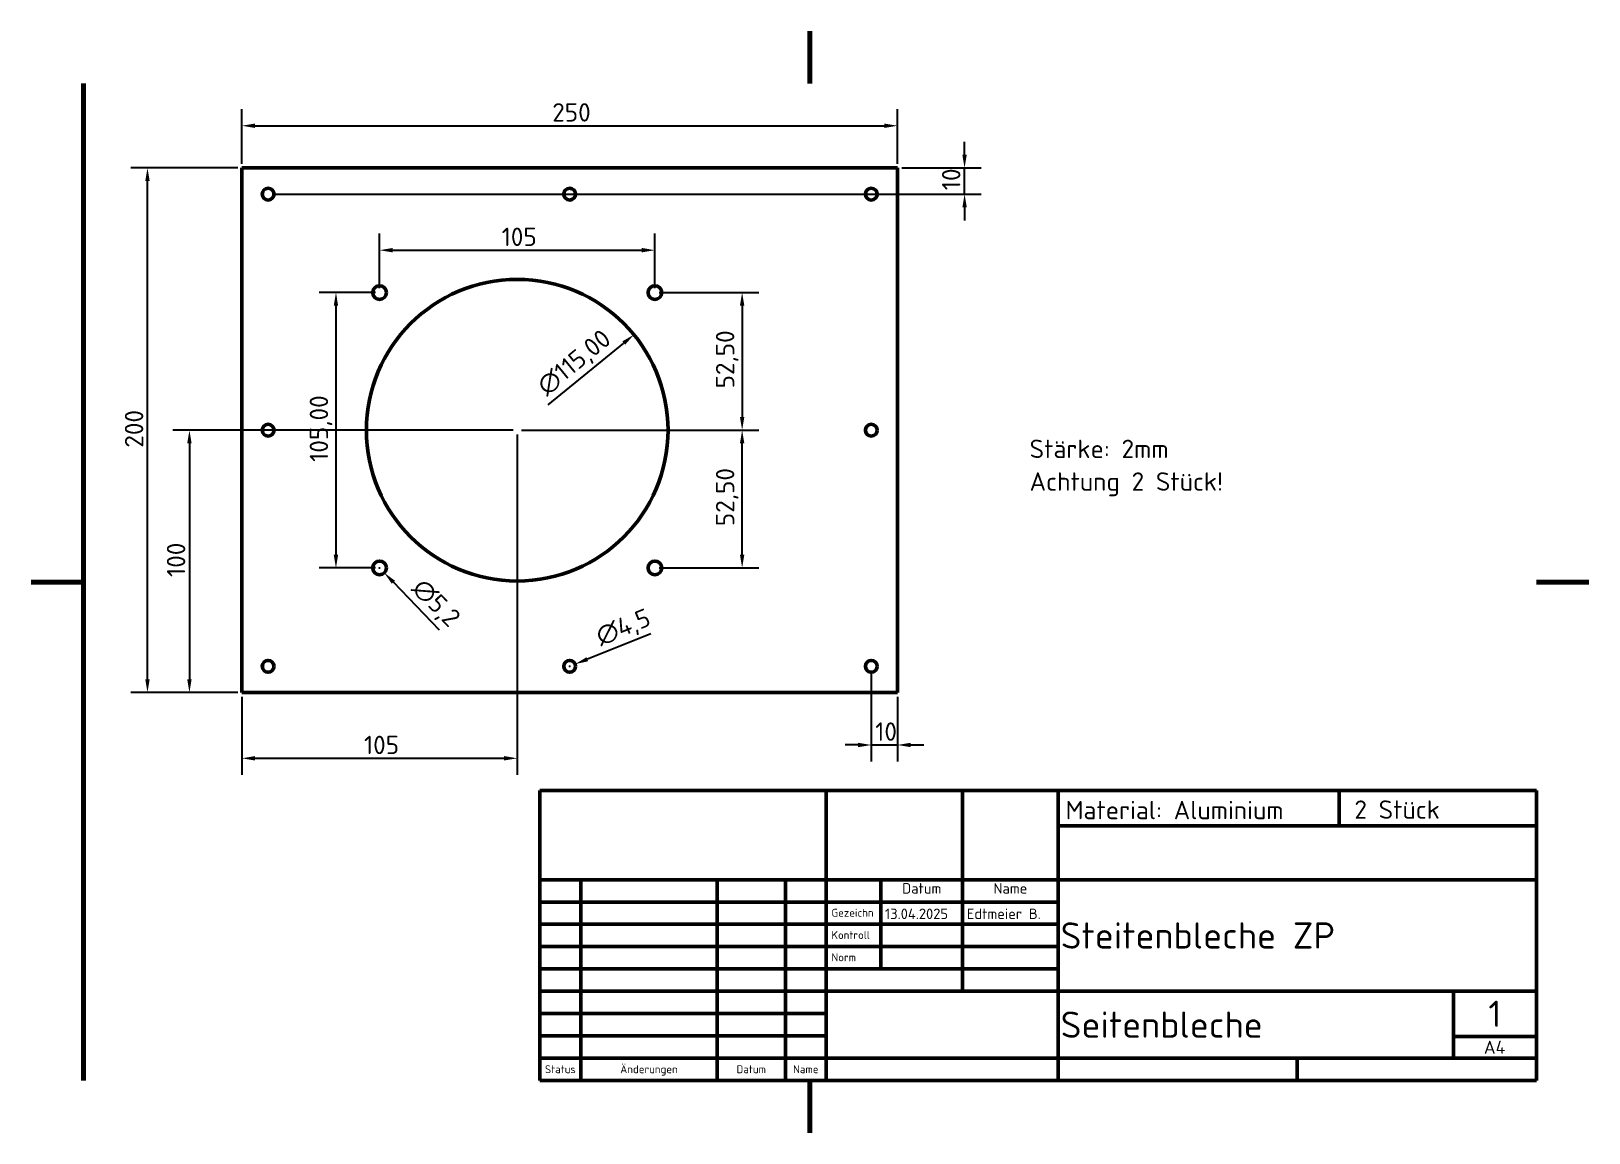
# Model space of a CAD drawing. Header units: millimetres. Extents: x 0 to 594, y 0 to 420.
import ezdxf
from ezdxf.enums import TextEntityAlignment as Align

# ---------------------------------------------------------------- set-up
doc = ezdxf.new("R2010")
doc.units = ezdxf.units.MM
doc.header["$LTSCALE"] = 2
for name, color, linetype, lineweight in [('Bemaßung (ISO)', 7, 'Continuous', 25), ('Rahmen (ISO)', 7, 'Continuous', 70), ('Sichtbar (ISO)', 7, 'Continuous', 50), ('Symbol (ISO)', 7, 'Continuous', 25), ('Titel (ISO)', 7, 'Continuous', 50)]:
    doc.layers.add(name, color=color, linetype=linetype, lineweight=lineweight)
doc.styles.add('Notiztext (DIN)', font='isocpeur.ttf')
doc.styles.add('Textstil11', font='isocpeur.ttf')
doc.styles.add('Textstil13', font='isocpeur.ttf')
doc.styles.add('Textstil14', font='isocpeur.ttf')
doc.styles.add('Textstil19', font='isocpeur.ttf')
doc.dimstyles.new('Standard (DIN)', dxfattribs={"dimscale": 2, "dimtxt": 3.5, "dimasz": 2.5, "dimexe": 3.175, "dimexo": 0.8, "dimgap": 0.8, "dimtad": 1, "dimrnd": 1e-08, "dimzin": 0, "dimtxsty": 'Notiztext (DIN)', "dimcen": 0.09, "dimdle": 10, "dimclrd": 256, "dimclre": 256, "dimclrt": 256, "dimadec": 0, "dimazin": 0, "dimtfac": 1, "dimtmove": 0, "dimatfit": 3, "dimfxl": 0, "dimtolj": 1, "dimtzin": 0, "dimlwd": -1, "dimlwe": -1, "dimarcsym": 0})

# ---------------------------------------------------------------- blocks, each defined once
blk = doc.blocks.new('Ränder Vorgaberahmen')
at = {"layer": 'Rahmen (ISO)', "flags": 128}
for points in [[(148.5, 210), (148.5, 200)], [(10, 10), (10, 200)], [(0, 105), (10, 105)], [(297, 105), (287, 105)], [(148.5, 0), (148.5, 10)]]:
    blk.add_lwpolyline(points, dxfattribs=at)
blk = doc.blocks.new('Schriftfelder DIN')
at = {"layer": 'Titel (ISO)'}
for p, q in [((288.4, 155.08), (98.4, 155.08)), ((98.4, 155.08), (98.4, 99.83)), ((153, 99.83), (153, 155.08)), ((179, 138.08), (179, 155.08)), ((197.2, 99.83), (197.2, 155.08)), ((250.8, 148.33), (250.8, 155.08)), ((288.4, 99.83), (288.4, 155.08)), ((197.2, 148.33), (288.4, 148.33)), ((98.4, 138.08), (288.4, 138.08)), ((106.2, 99.83), (106.2, 138.08)), ((132.2, 99.83), (132.2, 138.08)), ((145.2, 99.83), (145.2, 138.08)), ((163.4, 121.08), (163.4, 138.08)), ((179, 116.83), (179, 138.08)), ((98.4, 133.83), (153, 133.83)), ((153, 133.83), (197.2, 133.83)), ((98.4, 129.58), (153, 129.58)), ((153, 129.58), (197.2, 129.58)), ((98.4, 125.33), (153, 125.33)), ((153, 125.33), (197.2, 125.33)), ((98.4, 121.08), (153, 121.08)), ((153, 121.08), (197.2, 121.08)), ((98.4, 116.83), (153, 116.83)), ((153, 116.83), (288.4, 116.83)), ((272.6, 104.08), (272.6, 116.83)), ((98.4, 112.58), (153, 112.58)), ((153, 108.33), (98.4, 108.33)), ((272.6, 108.22), (288.4, 108.22)), ((98.4, 104.08), (153, 104.08)), ((153, 104.08), (197.2, 104.08)), ((197.2, 104.08), (288.4, 104.08)), ((242.8, 99.83), (242.8, 104.08)), ((98.4, 99.83), (288.4, 99.83))]:
    blk.add_line(p, q, dxfattribs=at)
at = {"layer": 'Titel (ISO)', "style": 'Textstil14'}
for s, p in [('Datum', (171.2, 134.83)), ('Name', (188.1, 134.83))]:
    blk.add_text(s, height=2, dxfattribs=at).set_placement(p, align=Align.BOTTOM_CENTER)
at = {"layer": 'Titel (ISO)', "style": 'Textstil13'}
for s, p in [('Gezeichn', (154, 130.58)), ('Kontroll', (154, 126.33)), ('Norm', (154, 122.08))]:
    blk.add_text(s, height=1.5, dxfattribs=at).set_placement(p, align=Align.BOTTOM_LEFT)
for s, p in [('Status', (102.3, 101.95)), ('Änderungen', (119.2, 101.95)), ('Datum', (138.7, 101.95)), ('Name', (149.1, 101.95))]:
    blk.add_text(s, height=1.5, dxfattribs=at).set_placement(p, align=Align.MIDDLE_CENTER)
at = {"layer": 'Titel (ISO)'}
for tag, p, height, style in [('ERSTELLUNGSDATUM_001', (164.2, 130.58), 2, 'Textstil14'), ('AUTOR_001', (179.8, 130.58), 2, 'Textstil14'), ('TITEL_001', (197.7, 124.95), 5, 'Textstil11'), ('BAUTEILNUMMER_001', (197.7, 107.95), 5, 'Textstil11'), ('Blattnummer_001', (279.25, 110.02), 5, 'Textstil11'), ('Blattgröße_001', (278.38, 104.9), 2.49, 'Textstil19')]:
    blk.add_attdef(tag, p, '', height=height, dxfattribs=dict(at, style=style))
at = {"layer": 'Titel (ISO)', "style": 'Textstil14'}
for tag, p in [('KONTROLLDATUM', (164.4, 126.33)), ('KONTROLLIERT_VON', (180, 126.33)), ('GENEHM.DAT._KONSTR.', (164.4, 122.08)), ('KONSTR._GEN._VON', (180, 122.08))]:
    blk.add_attdef(tag, text='', height=2, dxfattribs=at).set_placement(p, align=Align.BOTTOM_LEFT)
blk = doc.blocks.new('*D5')
at = {"layer": 'Bemaßung (ISO)'}
for p, q in [((78.76, 367.86), (38, 367.86)), ((44.35, 172.86), (44.35, 362.86)), ((78.76, 167.86), (38, 167.86))]:
    blk.add_line(p, q, dxfattribs=at)
for points in [[(43.52, 362.86), (45.19, 362.86), (44.35, 367.86)], [(43.52, 172.86), (45.19, 172.86), (44.35, 167.86)]]:
    blk.add_solid(points, dxfattribs=at)
at = {"layer": 'Defpoints', "color": 0}
for p in [(44.35, 367.86), (80.36, 367.86), (80.36, 167.86)]:
    blk.add_point(p, dxfattribs=at)
at = {"layer": 'Bemaßung (ISO)', "insert": (35.75, 261.21), "char_height": 7, "attachment_point": 1, "rotation": 90, "style": 'Notiztext (DIN)'}
blk.add_mtext('\\A1;200', dxfattribs=at)
blk = doc.blocks.new('*D6')
at = {"layer": 'Bemaßung (ISO)'}
for p, q in [((80.36, 369.46), (80.36, 390.29)), ((330.36, 369.46), (330.36, 390.29)), ((85.36, 383.94), (325.36, 383.94))]:
    blk.add_line(p, q, dxfattribs=at)
for points in [[(85.36, 384.78), (85.36, 383.11), (80.36, 383.94)], [(325.36, 384.78), (325.36, 383.11), (330.36, 383.94)]]:
    blk.add_solid(points, dxfattribs=at)
at = {"layer": 'Defpoints', "color": 0}
for p in [(330.36, 383.94), (80.36, 367.86), (330.36, 367.86)]:
    blk.add_point(p, dxfattribs=at)
at = {"layer": 'Bemaßung (ISO)', "insert": (198.71, 392.54), "char_height": 7, "attachment_point": 1, "style": 'Notiztext (DIN)'}
blk.add_mtext('\\A1;250', dxfattribs=at)
blk = doc.blocks.new('*D7')
at = {"layer": 'Bemaßung (ISO)'}
for p, q in [((355.94, 372.86), (355.94, 377.86)), ((331.96, 367.86), (362.29, 367.86)), ((355.94, 357.86), (355.94, 367.86)), ((91.96, 357.86), (362.29, 357.86)), ((355.94, 352.86), (355.94, 347.86))]:
    blk.add_line(p, q, dxfattribs=at)
for points in [[(355.11, 372.86), (356.77, 372.86), (355.94, 367.86)], [(355.11, 352.86), (356.77, 352.86), (355.94, 357.86)]]:
    blk.add_solid(points, dxfattribs=at)
at = {"layer": 'Defpoints', "color": 0}
for p in [(330.36, 367.86), (355.94, 367.86), (90.36, 357.86)]:
    blk.add_point(p, dxfattribs=at)
at = {"layer": 'Bemaßung (ISO)', "insert": (347.34, 359.36), "char_height": 7, "attachment_point": 1, "rotation": 90, "style": 'Notiztext (DIN)'}
blk.add_mtext('\\A1;10', dxfattribs=at)
blk = doc.blocks.new('*D8')
at = {"layer": 'Bemaßung (ISO)'}
for p, q in [((320.36, 176.26), (320.36, 141.51)), ((330.36, 166.26), (330.36, 141.51)), ((315.36, 147.86), (310.36, 147.86)), ((320.36, 147.86), (330.36, 147.86)), ((335.36, 147.86), (340.36, 147.86))]:
    blk.add_line(p, q, dxfattribs=at)
for points in [[(315.36, 148.69), (315.36, 147.03), (320.36, 147.86)], [(335.36, 148.69), (335.36, 147.03), (330.36, 147.86)]]:
    blk.add_solid(points, dxfattribs=at)
at = {"layer": 'Defpoints', "color": 0}
for p in [(320.36, 177.86), (330.36, 167.86), (330.36, 147.86)]:
    blk.add_point(p, dxfattribs=at)
at = {"layer": 'Bemaßung (ISO)', "insert": (321.86, 156.46), "char_height": 7, "attachment_point": 1, "style": 'Notiztext (DIN)'}
blk.add_mtext('\\A1;10', dxfattribs=at)
blk = doc.blocks.new('*D9')
at = {"layer": 'Bemaßung (ISO)'}
for p, q in [((185.36, 266.26), (185.36, 136.44)), ((80.36, 166.26), (80.36, 136.44)), ((85.36, 142.79), (180.36, 142.79))]:
    blk.add_line(p, q, dxfattribs=at)
for points in [[(85.36, 143.63), (85.36, 141.96), (80.36, 142.79)], [(180.36, 143.63), (180.36, 141.96), (185.36, 142.79)]]:
    blk.add_solid(points, dxfattribs=at)
at = {"layer": 'Defpoints', "color": 0}
for p in [(185.36, 267.86), (80.36, 167.86), (185.36, 142.79)]:
    blk.add_point(p, dxfattribs=at)
at = {"layer": 'Bemaßung (ISO)', "insert": (126.91, 151.39), "char_height": 7, "attachment_point": 1, "style": 'Notiztext (DIN)'}
blk.add_mtext('\\A1;105', dxfattribs=at)
blk = doc.blocks.new('*D10')
at = {"layer": 'Bemaßung (ISO)'}
for p, q in [((183.76, 267.86), (54.01, 267.86)), ((60.36, 262.86), (60.36, 172.86)), ((78.76, 167.86), (54.01, 167.86))]:
    blk.add_line(p, q, dxfattribs=at)
for points in [[(59.52, 262.86), (61.19, 262.86), (60.36, 267.86)], [(59.52, 172.86), (61.19, 172.86), (60.36, 167.86)]]:
    blk.add_solid(points, dxfattribs=at)
at = {"layer": 'Defpoints', "color": 0}
for p in [(185.36, 267.86), (60.36, 167.86), (80.36, 167.86)]:
    blk.add_point(p, dxfattribs=at)
at = {"layer": 'Bemaßung (ISO)', "insert": (51.76, 211.91), "char_height": 7, "attachment_point": 1, "rotation": 90, "style": 'Notiztext (DIN)'}
blk.add_mtext('\\A1;100', dxfattribs=at)
blk = doc.blocks.new('*D11')
at = {"layer": 'Bemaßung (ISO)'}
blk.add_line((197.16, 277.52), (225.99, 301.11), dxfattribs=at)
blk.add_solid([(225.46, 301.76), (226.51, 300.47), (229.86, 304.28)], dxfattribs=at)
at = {"layer": 'Defpoints', "color": 0}
for p in [(229.86, 304.28), (140.86, 231.44)]:
    blk.add_point(p, dxfattribs=at)
at = {"layer": 'Bemaßung (ISO)', "insert": (192.06, 286.27), "char_height": 7, "attachment_point": 1, "rotation": 39.2959, "style": 'Notiztext (DIN)'}
blk.add_mtext('\\A1;∅115,00', dxfattribs=at)
blk = doc.blocks.new('*D12')
at = {"layer": 'Bemaßung (ISO)'}
for p, q in [((132.86, 321.96), (132.86, 342.85)), ((237.86, 321.96), (237.86, 342.85)), ((137.86, 336.5), (232.86, 336.5))]:
    blk.add_line(p, q, dxfattribs=at)
for points in [[(137.86, 337.34), (137.86, 335.67), (132.86, 336.5)], [(232.86, 337.34), (232.86, 335.67), (237.86, 336.5)]]:
    blk.add_solid(points, dxfattribs=at)
at = {"layer": 'Defpoints', "color": 0}
for p in [(237.86, 336.5), (132.86, 320.36), (237.86, 320.36)]:
    blk.add_point(p, dxfattribs=at)
at = {"layer": 'Bemaßung (ISO)', "insert": (179.41, 345.1), "char_height": 7, "attachment_point": 1, "style": 'Notiztext (DIN)'}
blk.add_mtext('\\A1;105', dxfattribs=at)
blk = doc.blocks.new('*D13')
at = {"layer": 'Bemaßung (ISO)'}
for p, q in [((131.26, 320.36), (109.88, 320.36)), ((116.23, 315.36), (116.23, 220.36)), ((131.26, 215.36), (109.88, 215.36))]:
    blk.add_line(p, q, dxfattribs=at)
for points in [[(115.4, 315.36), (117.06, 315.36), (116.23, 320.36)], [(115.4, 220.36), (117.06, 220.36), (116.23, 215.36)]]:
    blk.add_solid(points, dxfattribs=at)
at = {"layer": 'Defpoints', "color": 0}
for p in [(132.86, 320.36), (116.23, 215.36), (132.86, 215.36)]:
    blk.add_point(p, dxfattribs=at)
at = {"layer": 'Bemaßung (ISO)', "insert": (106.23, 255.79), "char_height": 7, "attachment_point": 1, "rotation": 90, "style": 'Notiztext (DIN)'}
blk.add_mtext('\\A1;105,00', dxfattribs=at)
blk = doc.blocks.new('*D14')
at = {"layer": 'Bemaßung (ISO)'}
for p, q in [((186.96, 267.86), (277.47, 267.86)), ((271.12, 220.36), (271.12, 262.86)), ((239.46, 215.36), (277.47, 215.36))]:
    blk.add_line(p, q, dxfattribs=at)
for points in [[(270.29, 262.86), (271.96, 262.86), (271.12, 267.86)], [(270.29, 220.36), (271.96, 220.36), (271.12, 215.36)]]:
    blk.add_solid(points, dxfattribs=at)
at = {"layer": 'Defpoints', "color": 0}
for p in [(185.36, 267.86), (271.12, 267.86), (237.86, 215.36)]:
    blk.add_point(p, dxfattribs=at)
at = {"layer": 'Bemaßung (ISO)', "insert": (261.12, 231.29), "char_height": 7, "attachment_point": 1, "rotation": 90, "style": 'Notiztext (DIN)'}
blk.add_mtext('\\A1;52,50', dxfattribs=at)
blk = doc.blocks.new('*D15')
at = {"layer": 'Bemaßung (ISO)'}
for p, q in [((239.46, 320.36), (277.47, 320.36)), ((271.12, 315.36), (271.12, 272.86)), ((186.96, 267.86), (277.47, 267.86))]:
    blk.add_line(p, q, dxfattribs=at)
for points in [[(270.29, 315.36), (271.96, 315.36), (271.12, 320.36)], [(270.29, 272.86), (271.96, 272.86), (271.12, 267.86)]]:
    blk.add_solid(points, dxfattribs=at)
at = {"layer": 'Defpoints', "color": 0}
for p in [(237.86, 320.36), (185.36, 267.86), (271.12, 267.86)]:
    blk.add_point(p, dxfattribs=at)
at = {"layer": 'Bemaßung (ISO)', "insert": (261.12, 283.79), "char_height": 7, "attachment_point": 1, "rotation": 90, "style": 'Notiztext (DIN)'}
blk.add_mtext('\\A1;52,50', dxfattribs=at)
blk = doc.blocks.new('*D16')
at = {"layer": 'Bemaßung (ISO)'}
for p, q in [((132.68, 215.36), (133.04, 215.36)), ((132.86, 215.18), (132.86, 215.54)), ((155.77, 191.68), (138.14, 209.9))]:
    blk.add_line(p, q, dxfattribs=at)
blk.add_solid([(138.74, 210.48), (137.54, 209.32), (134.66, 213.49)], dxfattribs=at)
at = {"layer": 'Defpoints', "color": 0}
for p in [(131.05, 217.23), (134.66, 213.49)]:
    blk.add_point(p, dxfattribs=at)
at = {"layer": 'Bemaßung (ISO)', "insert": (149.92, 212.11), "char_height": 7, "attachment_point": 1, "rotation": 314.06203, "style": 'Notiztext (DIN)'}
blk.add_mtext('\\A1;∅5,2', dxfattribs=at)
blk = doc.blocks.new('*D17')
at = {"layer": 'Bemaßung (ISO)'}
for p, q in [((236.27, 190.25), (212.09, 180.56)), ((205.18, 177.86), (205.54, 177.86)), ((205.36, 177.68), (205.36, 178.04))]:
    blk.add_line(p, q, dxfattribs=at)
blk.add_solid([(211.78, 181.33), (212.4, 179.78), (207.45, 178.7)], dxfattribs=at)
at = {"layer": 'Defpoints', "color": 0}
for p in [(207.45, 178.7), (203.27, 177.02)]:
    blk.add_point(p, dxfattribs=at)
at = {"layer": 'Bemaßung (ISO)', "insert": (214.49, 192.3), "char_height": 7, "attachment_point": 1, "rotation": 21.83719, "style": 'Notiztext (DIN)'}
blk.add_mtext('\\A1;∅4,5', dxfattribs=at)

msp = doc.modelspace()

# ---------------------------------------------------------------- linework, layer by layer
at = {"layer": 'Sichtbar (ISO)'}
for p, q in [((80.357, 167.861), (80.357, 367.861)), ((80.357, 367.861), (330.357, 367.861)), ((330.357, 367.861), (330.357, 167.861)), ((330.357, 167.861), (80.357, 167.861))]:
    msp.add_line(p, q, dxfattribs=at)
for centre, radius in [((90.357, 357.861), 2.25), ((205.357, 357.861), 2.25), ((320.357, 357.861), 2.25), ((185.357, 267.861), 57.5), ((132.857, 320.361), 2.6), ((237.857, 320.361), 2.6), ((90.357, 267.861), 2.25), ((320.357, 267.861), 2.25), ((132.857, 215.361), 2.6), ((237.857, 215.361), 2.6), ((90.357, 177.861), 2.25), ((205.357, 177.861), 2.25), ((320.357, 177.861), 2.25)]:
    msp.add_circle(centre, radius, dxfattribs=at)

# ---------------------------------------------------------------- block references
at = {"xscale": 2, "yscale": 2, "zscale": 2}
msp.add_blockref('Ränder Vorgaberahmen', (0, 0), dxfattribs=at)
msp.add_blockref('Schriftfelder DIN', (-2.802, -179.656), dxfattribs=at).add_auto_attribs({'Blattnummer_001': '1', 'Blattgröße_001': 'A4', 'TITEL_001': 'Steitenbleche ZP', 'BAUTEILNUMMER_001': 'Seitenbleche', 'ERSTELLUNGSDATUM_001': '13.04.2025', 'AUTOR_001': 'Edtmeier B.'})

# ---------------------------------------------------------------- texts
at = {"layer": 'Symbol (ISO)', "insert": (380.737, 264.267), "char_height": 7, "width": 73.47403, "attachment_point": 1, "line_spacing_factor": 1.068348, "style": 'Notiztext (DIN)'}
msp.add_mtext('\\fISOCPEUR|b0|i0;Stärke: 2mm\\P\\fISOCPEUR|b0|i0;Achtung 2 Stück!', dxfattribs=at)
at = {"layer": 'Symbol (ISO)', "char_height": 7, "attachment_point": 1, "style": 'Notiztext (DIN)'}
for s, insert, width in [('\\fISOCPEUR|b0|i0;Material: Aluminium', (394.456, 126.55), 81.16234), ('\\fISOCPEUR|b0|i0;2 Stück', (504.602, 126.739), 32.88961)]:
    msp.add_mtext(s, dxfattribs=dict(at, insert=insert, width=width))

# ---------------------------------------------------------------- dimensions: what is measured, and where the dimension line sits
at = {"layer": 'Bemaßung (ISO)'}
for base, p1, p2, angle, override, picture, middle in [((330.357, 383.943), (80.357, 367.861), (330.357, 367.861), 180, {"dimgap": 0.8, "dimdec": 0, "dimtol": 0, "dimlim": 0, "dimtp": 0, "dimtm": 0, "dimtdec": 2, "dimtofl": 0, "dimatfit": 1}, '*D6', (205.357, 383.943)), ((355.939, 367.861), (90.357, 357.861), (330.357, 367.861), 270, {"dimgap": 0.8, "dimdec": 0, "dimtol": 0, "dimlim": 0, "dimtp": 0, "dimtm": 0, "dimtdec": 2, "dimtofl": 1, "dimatfit": 1}, '*D7', (355.939, 362.861)), ((44.352, 367.861), (80.357, 167.861), (80.357, 367.861), 90, {"dimgap": 0.8, "dimdec": 0, "dimtol": 0, "dimlim": 0, "dimtp": 0, "dimtm": 0, "dimtdec": 2, "dimtofl": 0, "dimatfit": 1}, '*D5', (44.352, 267.861)), ((237.857, 336.504), (132.857, 320.361), (237.857, 320.361), 180, {"dimgap": 0.8, "dimdec": 0, "dimtol": 0, "dimlim": 0, "dimtp": 0, "dimtm": 0, "dimtdec": 2, "dimtofl": 0, "dimatfit": 1}, '*D12', (185.357, 336.504)), ((116.229, 215.361), (132.857, 320.361), (132.857, 215.361), 90, {"dimgap": 0.8, "dimdec": 2, "dimtol": 0, "dimlim": 0, "dimtp": 0, "dimtm": 0, "dimtdec": 2, "dimtofl": 0, "dimatfit": 1}, '*D13', (116.229, 267.861)), ((271.124, 267.861), (237.857, 320.361), (185.357, 267.861), 90, {"dimgap": 0.8, "dimdec": 2, "dimtol": 0, "dimlim": 0, "dimtp": 0, "dimtm": 0, "dimtdec": 2, "dimtofl": 0, "dimatfit": 1}, '*D15', (271.124, 294.111)), ((60.357, 167.861), (185.357, 267.861), (80.357, 167.861), 90, {"dimgap": 0.8, "dimdec": 0, "dimtol": 0, "dimlim": 0, "dimtp": 0, "dimtm": 0, "dimtdec": 2, "dimtofl": 0, "dimatfit": 1}, '*D10', (60.357, 217.861)), ((271.124, 267.861), (237.857, 215.361), (185.357, 267.861), 90, {"dimgap": 0.8, "dimdec": 2, "dimtol": 0, "dimlim": 0, "dimtp": 0, "dimtm": 0, "dimtdec": 2, "dimtofl": 0, "dimatfit": 1}, '*D14', (271.124, 241.611)), ((330.357, 147.861), (320.357, 177.861), (330.357, 167.861), 180, {"dimgap": 0.8, "dimdec": 0, "dimtol": 0, "dimlim": 0, "dimtp": 0, "dimtm": 0, "dimtdec": 2, "dimtofl": 1, "dimatfit": 1}, '*D8', (325.357, 147.861))]:
    dim = msp.add_linear_dim(base=base, p1=p1, p2=p2, angle=angle, dimstyle='Standard (DIN)', override=override, dxfattribs=at)
    dim.commit()
    dim.dimension.update_dxf_attribs({"geometry": picture, "text_midpoint": middle, "dimtype": 160})
dim = msp.add_diameter_dim_2p(p1=(140.858, 231.445), p2=(229.855, 304.277), dimstyle='Standard (DIN)', override={"dimgap": 0.8, "dimdec": 2, "dimlfac": 1, "dimtol": 0, "dimlim": 0, "dimtp": 0, "dimtm": 0, "dimtdec": 2, "dimtofl": 0}, dxfattribs=at)
dim.commit()
dim.dimension.update_dxf_attribs({"geometry": '*D11', "text_midpoint": (209.637, 287.732), "dimtype": 163})
dim = msp.add_linear_dim(base=(185.357, 142.795), p1=(80.357, 167.861), p2=(185.357, 267.861), dimstyle='Standard (DIN)', override={"dimgap": 0.8, "dimdec": 0, "dimtol": 0, "dimlim": 0, "dimtp": 0, "dimtm": 0, "dimtdec": 2, "dimtofl": 0, "dimatfit": 1}, dxfattribs=at)
dim.commit()
dim.dimension.update_dxf_attribs({"geometry": '*D9', "text_midpoint": (132.857, 142.795), "dimtype": 160})
for p1, p2, picture, middle in [((131.049, 217.229), (134.665, 213.493), '*D16', (152.863, 203.029)), ((203.268, 177.024), (207.445, 178.698), '*D17', (224.34, 191.716))]:
    dim = msp.add_diameter_dim_2p(p1=p1, p2=p2, dimstyle='Standard (DIN)', override={"dimgap": 0.8, "dimdec": 1, "dimlfac": 1, "dimtol": 0, "dimlim": 0, "dimtp": 0, "dimtm": 0, "dimtdec": 2, "dimtofl": 0}, dxfattribs=at)
    dim.commit()
    dim.dimension.update_dxf_attribs({"geometry": picture, "text_midpoint": middle})

doc.saveas('drawing.dxf')
